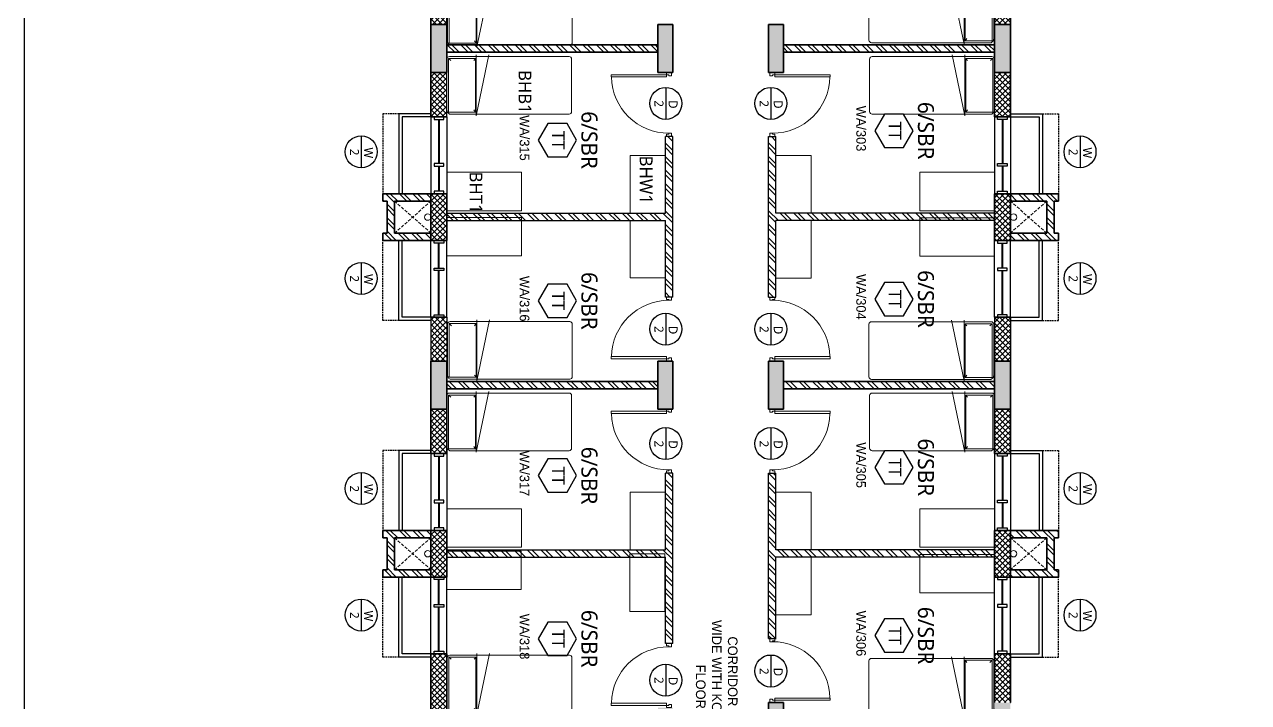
# Model space of a CAD drawing. Header units: millimetres. Extents: x -1127141 to 1597693, y -1835560 to -399335.
# Drawn here: x 1196540 to 1215679, y -513819 to -503224 of the extents above; entities that cross this region are included whole.
import ezdxf
from ezdxf.enums import TextEntityAlignment as Align

# ---------------------------------------------------------------- set-up
doc = ezdxf.new("R2010")
doc.units = ezdxf.units.MM
doc.header["$MEASUREMENT"] = 0
doc.linetypes.add('HIDDEN', pattern=[0.375, 0.25, -0.125])
doc.linetypes.add('HIDDEN2', pattern=[4.7625, 3.175, -1.5875])
for name, color, linetype in [('A-Anno Tags', 6, 'Continuous'), ('A-Wall Patt', 8, 'Continuous'), ('A-Window', 4, 'Continuous'), ('Anno_Frames', 7, 'Continuous'), ('COLUMN', 5, 'Continuous'), ('S-Conc Patt', 9, 'Continuous')]:
    doc.layers.add(name, color=color, linetype=linetype)
for name, color, linetype, lineweight in [('A-Door', 4, 'Continuous', 9), ('A-Wall Sec', 1, 'Continuous', 30), ('Ann_TitleBlock 2', 5, 'Continuous', 25), ('Anno_Tittleblock', 5, 'Continuous', 13), ('column hatch', 12, 'Continuous', 5), ('E-CABLE TRAY', 32, 'Continuous', 18), ('frntr', 32, 'Continuous', 9), ('rwp', 231, 'Continuous', 5), ('S-Concrete', 40, 'Continuous', 30), ('shaft', 252, 'HIDDEN2', 5)]:
    doc.layers.add(name, color=color, linetype=linetype, lineweight=lineweight)
doc.layers.add('BOQ TEXT', color=7, linetype='Continuous', true_color=0x4a4a4a)
doc.styles.add('IIITD @ 100', font='trebuc.ttf', dxfattribs={"height": 210})
doc.styles.get("Standard").update_dxf_attribs({"font": 'trebuc.ttf'})
doc.styles.add('TITLE', font='swissel.ttf', dxfattribs={"height": 4.3})
pattern_1 = [(315, (1374204.21, -290140.47), (106.06602, 106.06602), []), (315, (1374204.21, -290211.18), (106.06602, 106.06602), [])]
pattern_2 = [(315, (1376062.75, 119140.81), (106.066017, 106.066017), []), (315, (1376062.75, 119070.1), (106.066017, 106.066017), [])]
pattern_3 = [(315, (1445308.53, 119140.81), (44.194174, 44.194174), []), (45, (1445308.53, 119140.81), (-44.194174, 44.194174), [])]

# ---------------------------------------------------------------- blocks, each defined once
blk = doc.blocks.new('ABL_Door_S - 1000 x 2100-11-3 Second Floor Lvl')
at = {"layer": 'A-Door', "color": 5}
for p, q in [((-500, 38), (-450, 38)), ((-500, -38), (-500, 38)), ((-450, 38), (-450, -3)), ((450, 38), (450, -3)), ((500, 38), (450, 38)), ((500, -38), (500, 38)), ((-500, -38), (-465, -38)), ((-465, -3), (-450, -3)), ((-465, -38), (-465, -3)), ((-430, -38), (-465, -38)), ((465, -3), (450, -3)), ((465, -38), (465, -3)), ((500, -38), (465, -38))]:
    blk.add_line(p, q, dxfattribs=at)
at = {"layer": 'A-Door', "color": 5, "lineweight": 18}
for p, q in [((-465, -38), (-465, -903)), ((-430, -38), (-430, -903)), ((-430, -903), (-465, -903))]:
    blk.add_line(p, q, dxfattribs=at)
at = {"layer": 'A-Door'}
blk.add_arc((-450, -2), 900, 271.2981, 359.9894, dxfattribs=at)
blk = doc.blocks.new('*U29')
at = {"layer": 'A-Anno Tags'}
blk.add_lwpolyline([(-250, 0), (250, 0)], dxfattribs=at)
blk.add_circle((0, 0), 250, dxfattribs=at)
at = {"layer": 'Anno_Frames', "color": 7}
for tag, rotation, p in [('ENTITY', 359.7608, (15, 185)), ('ENTITYNO', 0.1757, (4, -36))]:
    blk.add_attdef(tag, text='', height=140, rotation=rotation, dxfattribs=at).set_placement(p, align=Align.TOP_CENTER)
blk = doc.blocks.new('Room Tag with Finish')
blk.add_lwpolyline([(0, 0), (-2.6, -1.5), (-2.6, -4.5), (0, -6), (2.6, -4.5), (2.6, -1.5)], close=True)
at = {"layer": 'Anno_Frames'}
blk.add_attdef('ROOM_NAME', text='', height=2.5, dxfattribs=at).set_placement((0, 0), align=Align.BOTTOM_CENTER)
blk.add_attdef('FF', text='', height=2, dxfattribs=at).set_placement((0, -1.85), align=Align.TOP_CENTER)
blk = doc.blocks.new('W 1200')
at = {"layer": 'A-Window', "linetype": 'HIDDEN', "ltscale": 100}
for p, q in [((552588, 7900), (552588, 9150)), ((552838, 7900), (552588, 7900))]:
    blk.add_line(p, q, dxfattribs=at)
at = {"layer": 'A-Window', "color": 2, "lineweight": 40}
for p, q in [((553463, 8720), (553463, 9110)), ((553463, 7990), (553463, 8680))]:
    blk.add_line(p, q, dxfattribs=at)
at = {"layer": 'A-Window', "color": 5}
for points in [[(553338, 7900), (552838, 7900), (552838, 9150)], [(553338, 7950), (552888, 7950), (552888, 9150)]]:
    blk.add_lwpolyline(points, dxfattribs=at)
at = {"layer": 'A-Window'}
for points in [[(553338, 7950), (553338, 9150)], [(553588, 7950), (553588, 9150)], [(553388, 8680), (553388, 8720), (553538, 8720), (553538, 8680), (553388, 8680)]]:
    blk.add_lwpolyline(points, dxfattribs=at)
for points in [[(553388, 9150), (553538, 9150), (553538, 9110), (553388, 9110)], [(553388, 7990), (553538, 7990), (553538, 7950), (553388, 7950)]]:
    blk.add_lwpolyline(points, close=True, dxfattribs=at)
blk = doc.blocks.new('column 2.04')
at = {"layer": 'S-Conc Patt'}
h = blk.add_hatch(color=256, dxfattribs=at)
h.paths.add_polyline_path([(552592, -205173), (553328, -205030), (553376, -205276), (552640, -205419)])
h.paths.add_polyline_path([(536924, -208475), (536877, -208230), (537898, -208032), (537945, -208277)])
h.paths.add_polyline_path([(549587, -206014), (549540, -205769), (550561, -205570), (550608, -205816)])
h.paths.add_polyline_path([(546422, -206629), (546374, -206384), (547395, -206185), (547443, -206431)])
h.paths.add_polyline_path([(543256, -207245), (543208, -206999), (544229, -206801), (544277, -207046)])
h.paths.add_polyline_path([(540090, -207860), (540042, -207615), (541063, -207416), (541111, -207662)])
h.paths.add_polyline_path([(548002, -197857), (547954, -197611), (548975, -197413), (549023, -197658)])
h.paths.add_polyline_path([(544836, -198472), (544788, -198227), (545809, -198028), (545857, -198274)])
h.paths.add_polyline_path([(541670, -199086), (541622, -198840), (542643, -198642), (542691, -198887)])
h.paths.add_polyline_path([(532173, -200932), (532125, -200686), (533146, -200488), (533194, -200733)])
h.paths.add_polyline_path([(535338, -200316), (535291, -200071), (536312, -199872), (536359, -200118)])
h.paths.add_polyline_path([(538504, -199701), (538456, -199455), (539477, -199257), (539525, -199502)])
h.paths.add_polyline_path([(546627, -202993), (546670, -203219), (545934, -203362), (545890, -203136)])
h.paths.add_polyline_path([(546297, -201295), (546340, -201521), (545604, -201664), (545560, -201438)])
h.paths.add_polyline_path([(540295, -204224), (540339, -204449), (539603, -204592), (539559, -204367)])
h.paths.add_polyline_path([(539965, -202526), (540009, -202752), (539273, -202895), (539229, -202669)])
h.paths.add_polyline_path([(533943, -205458), (533986, -205684), (533250, -205827), (533206, -205601)])
h.paths.add_polyline_path([(533613, -203761), (533656, -203987), (532920, -204130), (532876, -203904)])
h.paths.add_polyline_path([(556903, -202717), (556760, -201981), (557005, -201933), (557148, -202669)])
h.paths.add_polyline_path([(529985, -212195), (529236, -212195), (529236, -211945), (529985, -211945)])
h.paths.add_polyline_path([(526890, -212195), (526140, -212195), (526140, -211945), (526890, -211945)])
h.paths.add_polyline_path([(523855, -212195), (523105, -212195), (523105, -211945), (523855, -211945)])
h.paths.add_polyline_path([(552816, -201790), (552227, -201905), (552271, -202131), (552860, -202016)])
h.paths.add_polyline_path([(556308, -199659), (556165, -198923), (556411, -198875), (556554, -199611)])
h.paths.add_polyline_path([(555569, -195856), (555426, -195120), (555671, -195072), (555815, -195808)])
h.paths.add_polyline_path([(551215, -195938), (551657, -195853), (551700, -196078), (551259, -196164)])
h.paths.add_polyline_path([(551805, -198400), (551719, -197959), (551945, -197915), (552031, -198356)])
h.paths.add_polyline_path([(553549, -195943), (553463, -195501), (553689, -195458), (553774, -195899)])
h.paths.add_polyline_path([(554331, -199967), (554245, -199525), (554471, -199482), (554557, -199923)])
h.paths.add_polyline_path([(554150, -197832), (553709, -197918), (553665, -197692), (554106, -197607)])
h.paths.add_polyline_path([(552331, -199901), (552417, -200343), (552191, -200387), (552106, -199945)])
h.paths.add_polyline_path([(527835, -199036), (527099, -199179), (527051, -198934), (527787, -198791)])
h.paths.add_polyline_path([(530005, -204696), (529890, -204107), (530116, -204064), (530230, -204653)])
h.paths.add_polyline_path([(529304, -206595), (528568, -206738), (528524, -206512), (529260, -206369)])
h.paths.add_polyline_path([(529884, -200146), (529148, -200289), (529100, -200043), (529837, -199900)])
h.paths.add_polyline_path([(528920, -212495), (528320, -212495), (528320, -212245), (528920, -212245)])
h.paths.add_polyline_path([(523855, -212495), (523105, -212495), (523105, -212245), (523855, -212245)])
h.paths.add_polyline_path([(531575, -212245), (532175, -212245), (532175, -212495), (531575, -212495)])
h.paths.add_polyline_path([(526890, -212495), (526140, -212495), (526140, -212245), (526890, -212245)])
h.paths.add_polyline_path([(528974, -204897), (528238, -205040), (528190, -204794), (528926, -204651)])
h.paths.add_polyline_path([(529982, -210085), (529246, -210228), (529198, -209982), (529935, -209839)])
h.paths.add_polyline_path([(529602, -198693), (528865, -198836), (528818, -198590), (529554, -198447)])
h.paths.add_polyline_path([(524292, -199725), (523556, -199868), (523509, -199622), (524245, -199479)])
h.paths.add_polyline_path([(525435, -205585), (524699, -205728), (524651, -205482), (525387, -205339)])
h.paths.add_polyline_path([(534665, -209174), (533855, -209332), (533807, -209086), (534617, -208929)])
h.paths.add_polyline_path([(523355, -205734), (523355, -206382), (523105, -206382), (523105, -205782)])
h.paths.add_polyline_path([(545171, -239386), (544421, -239386), (544421, -239136), (545171, -239136)])
h.paths.add_polyline_path([(545171, -234106), (544421, -234106), (544421, -233876), (545171, -233876)])
h.paths.add_polyline_path([(545171, -230576), (544421, -230576), (544421, -230326), (545171, -230326)])
h.paths.add_polyline_path([(545171, -235836), (544421, -235836), (544421, -235606), (545171, -235606)])
h.paths.add_polyline_path([(539911, -239386), (539161, -239386), (539161, -239136), (539911, -239136)])
h.paths.add_polyline_path([(539911, -234106), (539161, -234106), (539161, -233876), (539911, -233876)])
h.paths.add_polyline_path([(539911, -230576), (539161, -230576), (539161, -230326), (539911, -230326)])
h.paths.add_polyline_path([(539911, -235836), (539161, -235836), (539161, -235606), (539911, -235606)])
h.paths.add_polyline_path([(534651, -234106), (533901, -234106), (533901, -233876), (534651, -233876)])
h.paths.add_polyline_path([(529806, -228306), (529056, -228306), (529056, -228556), (529806, -228556)])
h.paths.add_polyline_path([(526140, -228306), (526890, -228306), (526890, -228556), (526140, -228556)])
h.paths.add_polyline_path([(523105, -228306), (523855, -228306), (523855, -228556), (523105, -228556)])
h.paths.add_polyline_path([(554556, -230576), (553956, -230576), (553956, -230326), (554556, -230326)])
h.paths.add_polyline_path([(529881, -230326), (529131, -230326), (529131, -230576), (529881, -230576)])
h.paths.add_polyline_path([(534651, -230576), (533901, -230576), (533901, -230326), (534651, -230326)])
h.paths.add_polyline_path([(550356, -230576), (549756, -230576), (549756, -230326), (550356, -230326)])
h.paths.add_polyline_path([(553956, -233876), (554556, -233876), (554556, -234106), (553956, -234106)])
h.paths.add_polyline_path([(550356, -234106), (549756, -234106), (549756, -233876), (550356, -233876)])
h.paths.add_polyline_path([(531681, -240346), (530931, -240346), (530931, -240096), (531681, -240096)])
h.paths.add_polyline_path([(523355, -235856), (523355, -235106), (523105, -235106), (523105, -235856)])
h.paths.add_polyline_path([(526276, -235856), (525526, -235856), (525526, -235606), (526276, -235606)])
h.paths.add_polyline_path([(531681, -241826), (530931, -241826), (530931, -241576), (531681, -241576)])
h.paths.add_polyline_path([(529881, -241826), (529131, -241826), (529131, -241576), (529881, -241576)])
h.paths.add_polyline_path([(529881, -235856), (529131, -235856), (529131, -235606), (529881, -235606)])
h.paths.add_polyline_path([(529881, -234106), (529131, -234106), (529131, -233876), (529881, -233876)])
h.paths.add_polyline_path([(530931, -236206), (530931, -235606), (531161, -235606), (531161, -236206)])
h.paths.add_polyline_path([(552121, -236056), (552121, -235606), (552351, -235606), (552351, -236056)])
h.paths.add_polyline_path([(549836, -235606), (550286, -235606), (550286, -235836), (549836, -235836)])
h.paths.add_polyline_path([(552121, -240096), (552121, -239646), (552351, -239646), (552351, -240096)])
h.paths.add_polyline_path([(549941, -240096), (549941, -239646), (550171, -239646), (550171, -240096)])
h.paths.add_polyline_path([(552351, -237966), (551901, -237966), (551901, -237736), (552351, -237736)])
h.paths.add_polyline_path([(549941, -238076), (549941, -237626), (550171, -237626), (550171, -238076)])
h.paths.add_polyline_path([(554141, -236206), (554141, -235606), (554371, -235606), (554371, -236206)])
h.paths.add_polyline_path([(534391, -240346), (534391, -239596), (534141, -239596), (534141, -240346)])
h.paths.add_polyline_path([(554121, -240095), (554121, -239495), (554371, -239495), (554371, -240095)])
h.paths.add_polyline_path([(523105, -228006), (523855, -228006), (523855, -228256), (523105, -228256)])
h.paths.add_polyline_path([(532175, -228256), (531575, -228256), (531575, -228006), (532175, -228006)])
h.paths.add_polyline_path([(528320, -217506), (528920, -217506), (528920, -217736), (528320, -217736)])
h.paths.add_polyline_path([(528920, -228256), (528320, -228256), (528320, -228006), (528920, -228006)])
h.paths.add_polyline_path([(528320, -222766), (528920, -222766), (528920, -222996), (528320, -222996)])
h.paths.add_polyline_path([(526890, -217736), (526290, -217736), (526290, -217506), (526890, -217506)])
h.paths.add_polyline_path([(526890, -222996), (526290, -222996), (526290, -222766), (526890, -222766)])
h.paths.add_polyline_path([(526140, -228006), (526890, -228006), (526890, -228256), (526140, -228256)])
h.paths.add_polyline_path([(526276, -241826), (525526, -241826), (525526, -241576), (526276, -241576)])
h.paths.add_polyline_path([(523355, -217321), (523355, -217921), (523105, -217921), (523105, -217321)])
h.paths.add_polyline_path([(523355, -222581), (523355, -223181), (523105, -223181), (523105, -222581)])
h.paths.add_polyline_path([(532175, -217320), (532175, -217920), (531925, -217920), (531925, -217320)])
h.paths.add_polyline_path([(532175, -222581), (532175, -223181), (531925, -223181), (531925, -222581)])
h.paths.add_polyline_path([(534371, -235606), (534371, -236356), (534141, -236356), (534141, -235606)])
edge = h.paths.add_edge_path()
edge.add_line((559891, -239386), (559141, -239386))
edge.add_line((559141, -239136), (559891, -239136))
edge.add_line((559141, -239386), (559141, -239136))
edge.add_line((559891, -234106), (559141, -234106))
edge.add_line((559141, -233876), (559891, -233876))
edge.add_line((559141, -234106), (559141, -233876))
edge.add_line((559891, -230576), (559141, -230576))
edge.add_line((559141, -230326), (559891, -230326))
edge.add_line((559141, -230576), (559141, -230326))
edge.add_line((559891, -235836), (559141, -235836))
edge.add_line((559141, -235606), (559891, -235606))
edge.add_line((559141, -235836), (559141, -235606))
h.paths.add_polyline_path([(570411, -234106), (569661, -234106), (569661, -233876), (570411, -233876)])
h.paths.add_polyline_path([(570411, -230576), (569661, -230576), (569661, -230326), (570411, -230326)])
h.paths.add_polyline_path([(570171, -235606), (570171, -236356), (569941, -236356), (569941, -235606)])
h.paths.add_polyline_path([(565151, -239386), (564401, -239386), (564401, -239136), (565151, -239136)])
h.paths.add_polyline_path([(565151, -234106), (564401, -234106), (564401, -233876), (565151, -233876)])
h.paths.add_polyline_path([(565151, -230576), (564401, -230576), (564401, -230326), (565151, -230326)])
h.paths.add_polyline_path([(565151, -235836), (564401, -235836), (564401, -235606), (565151, -235606)])
h.paths.add_polyline_path([(559891, -239386), (559141, -239386), (559141, -239136), (559891, -239136)], flags=17)
h.paths.add_polyline_path([(559891, -234106), (559141, -234106), (559141, -233876), (559891, -233876)], flags=17)
h.paths.add_polyline_path([(559891, -230576), (559141, -230576), (559141, -230326), (559891, -230326)], flags=17)
h.paths.add_polyline_path([(559891, -235836), (559141, -235836), (559141, -235606), (559891, -235606)], flags=17)
h.paths.add_polyline_path([(577576, -241181), (577576, -240581), (577326, -240581), (577326, -241181)])
h.paths.add_polyline_path([(577576, -230576), (576976, -230576), (576976, -230326), (577576, -230326)])
h.paths.add_polyline_path([(573376, -230576), (572776, -230576), (572776, -230326), (573376, -230326)])
h.paths.add_polyline_path([(577576, -234106), (576976, -234106), (576976, -233876), (577576, -233876)])
h.paths.add_polyline_path([(573376, -234106), (572776, -234106), (572776, -233876), (573376, -233876)])
h.paths.add_polyline_path([(577576, -236356), (577576, -235606), (577326, -235606), (577326, -236356)])
h.paths.add_polyline_path([(572626, -241181), (573376, -241181), (573376, -240931), (572626, -240931)])
h.paths.add_polyline_path([(573376, -236356), (573376, -235606), (573146, -235606), (573146, -236356)])
h.paths.add_polyline_path([(569921, -241181), (569921, -240431), (570171, -240431), (570171, -241181)])
at = {"layer": 'S-Concrete', "lineweight": 35}
for p, q in [((539161, -230576), (539161, -230326)), ((539161, -230326), (539911, -230326)), ((539911, -230326), (539911, -230576)), ((544421, -230576), (544421, -230326)), ((544421, -230326), (545171, -230326)), ((545171, -230326), (545171, -230576)), ((539911, -230576), (539161, -230576)), ((545171, -230576), (544421, -230576)), ((539161, -234106), (539161, -233876)), ((539161, -233876), (539911, -233876)), ((539911, -233876), (539911, -234106)), ((544421, -234106), (544421, -233876)), ((544421, -233876), (545171, -233876)), ((545171, -233876), (545171, -234106)), ((549756, -234106), (549756, -233876)), ((549756, -233876), (550356, -233876)), ((539911, -234106), (539161, -234106)), ((545171, -234106), (544421, -234106)), ((550356, -234106), (549756, -234106)), ((539161, -235836), (539161, -235606)), ((539161, -235606), (539911, -235606)), ((539911, -235606), (539911, -235836)), ((544421, -235836), (544421, -235606)), ((544421, -235606), (545171, -235606)), ((545171, -235606), (545171, -235836)), ((539911, -235836), (539161, -235836)), ((545171, -235836), (544421, -235836)), ((539161, -239386), (539161, -239136)), ((539161, -239136), (539911, -239136)), ((539911, -239136), (539911, -239386)), ((544421, -239386), (544421, -239136)), ((544421, -239136), (545171, -239136)), ((545171, -239136), (545171, -239386)), ((539911, -239386), (539161, -239386)), ((545171, -239386), (544421, -239386))]:
    blk.add_line(p, q, dxfattribs=at)
blk = doc.blocks.new('bed')
at = {"layer": 'frntr'}
for p, q in [((268673, -306927), (268673, -308179)), ((269533, -306887), (268713, -306887)), ((269573, -308377), (269573, -306927)), ((269598, -308377), (268648, -308179)), ((268673, -308179), (268673, -308377)), ((268648, -308377), (269448, -308377)), ((268673, -308377), (268673, -308797)), ((269543, -308391), (268703, -308391)), ((268703, -308391), (268703, -308811)), ((268703, -308391), (268738, -308417)), ((269598, -308377), (269448, -308377)), ((269543, -308391), (269508, -308417)), ((269543, -308811), (269543, -308391)), ((269573, -308797), (269573, -308377)), ((268703, -308811), (268738, -308777)), ((268703, -308811), (269543, -308811)), ((268713, -308837), (269510, -308837))]:
    blk.add_line(p, q, dxfattribs=at)
for centre, radius, start, end in [((268713, -306927), 40, 90, 180), ((269533, -306927), 40, 0, 90), ((268713, -308797), 40, 180, 270), ((269506, -308762), 75.2, 267.3338, 332.1559)]:
    blk.add_arc(centre, radius, start, end, dxfattribs=at)
blk = doc.blocks.new('wardrobe')
at = {"layer": 'frntr'}
for p, q in [((266249, -309334), (266799, -309334)), ((266249, -310234), (266249, -309334)), ((266799, -310234), (266799, -309334)), ((266799, -309334), (266799, -310234)), ((266799, -310234), (266249, -310234))]:
    blk.add_line(p, q, dxfattribs=at)
blk = doc.blocks.new('table')
at = {"layer": 'frntr'}
for p, q in [((268968, -309087), (269568, -309087)), ((268968, -309087), (268968, -310253)), ((269568, -310255), (269568, -309087)), ((268968, -310253), (269568, -310253))]:
    blk.add_line(p, q, dxfattribs=at)
blk = doc.blocks.new('aaa')
at = {"layer": 'frntr', "rotation": 90}
blk.add_blockref('wardrobe', (-40627, -573636), dxfattribs=at)
at = {"layer": 'frntr'}
for name, p in [('bed', (-1515, -1414)), ('table', (0, 0))]:
    blk.add_blockref(name, p, dxfattribs=at)
blk = doc.blocks.new('bbbb')
at = {"layer": 'frntr', "rotation": 90}
blk.add_blockref('wardrobe', (-39613, -573636), dxfattribs=at)
at = {"layer": 'frntr'}
for name, p in [('bed', (2630, -1404)), ('table', (710, 0))]:
    blk.add_blockref(name, p, dxfattribs=at)
blk = doc.blocks.new('IIITD WD A1- L Format Library')
at = {"layer": 'Anno_Tittleblock', "color": 5}
blk.add_lwpolyline([(0, -7.57), (775, -7.57), (775, 573.91), (0, 573.91)], close=True, dxfattribs=at)
at = {"style": 'TITLE'}
for tag, p, height in [('PROJECT NAME 1', (779.17, 137.4), 2.98), ('PROJECT NAME 2', (779.17, 132.23), 2.98), ('PROJECT_NAME_3', (779.17, 127.37), 2.98), ('1:100@A1', (818.06, 91.92), 2.25), ('A-2.03', (844.81, 84.28), 4), ('03.04.11', (821.96, 84.64), 2.25), ('AC', (827.5, 76.14), 2.25), ('A', (858.85, 75.94), 3.66)]:
    blk.add_attdef(tag, p, '', height=height, dxfattribs=at)
for p in [(780.3, 113.01), (780.3, 106.37)]:
    blk.add_attdef('FIRST FLOOR PLAN', text='', height=3.39, dxfattribs=at).set_placement(p, align=Align.TOP_LEFT)

msp = doc.modelspace()

# ---------------------------------------------------------------- hatches: boundary and pattern name
at = {"layer": 'A-Wall Patt'}
h = msp.add_hatch(dxfattribs=at)
h.set_pattern_fill('ANSI37', color=256, scale=500, style=0)
h.set_pattern_definition([(315, (1202066.14, -496915.72), (44.19417, 44.19417), []), (45, (1202066.14, -496915.72), (-44.19417, 44.19417), [])])
h.paths.add_polyline_path([(1202185.9, -498203.8), (1202185.9, -496743.8), (1201935.9, -496743.8), (1201935.9, -498203.8)])
h.paths.add_polyline_path([(1203145.2, -514233.8), (1203145.2, -513058.8), (1202895.2, -513058.8), (1202895.2, -514003.8), (1202635.2, -514003.8), (1202635.2, -514233.8)])
h.paths.add_polyline_path([(1203145.2, -511858.8), (1203145.3, -511128.8), (1202895.3, -511128.8), (1202895.3, -511243.8), (1202895.3, -511243.8), (1202895.3, -511243.8), (1202895.2, -511491.4, -0.0243669), (1202895.2, -511496.3), (1202895.2, -511743.7), (1202895.3, -511743.8), (1202895.2, -511743.8), (1202895.2, -511858.8)])
h.paths.add_polyline_path([(1203145.2, -509928.8), (1203145.2, -509233.8), (1202895.2, -509233.8), (1202895.2, -509928.8)])
h.paths.add_polyline_path([(1203145.2, -508483.8), (1203145.2, -507798.8), (1202894.5, -507798.8), (1202894.5, -508483.8)])
h.paths.add_polyline_path([(1203145.2, -506598.8), (1203145.2, -505868.8), (1202895.2, -505868.8), (1202895.2, -506598.8)])
h.paths.add_polyline_path([(1203145.2, -504668.8), (1203145.2, -503973.8), (1202895.2, -503973.8), (1202895.2, -504668.8)])
h.paths.add_polyline_path([(1203145.2, -503223.8), (1203145.2, -502538.8), (1203095.2, -502538.8), (1203095.2, -502538.8), (1202945.2, -502538.8), (1202945.2, -502538.8), (1202895.2, -502538.8), (1202895.2, -502538.8), (1202895.2, -503223.8)])
h.paths.add_polyline_path([(1203145.2, -501338.8), (1203145.2, -500608.8), (1202895.2, -500608.8), (1202895.2, -501338.8)])
h.paths.add_polyline_path([(1203145.2, -499408.8), (1203145.2, -498203.8), (1202685.2, -498203.8), (1202685.2, -498453.8), (1202895.2, -498453.8), (1202895.2, -499408.8)])
h = msp.add_hatch(dxfattribs=at)
h.set_pattern_fill('ANSI32', color=256, scale=400, style=0)
h.set_pattern_definition([(315, (1205011.71, -498342.35), (106.066, 106.066), []), (315, (1205011.71, -498413.06), (106.066, 106.066), [])])
h.paths.add_polyline_path([(1205925.2, -498433.8), (1205925.2, -498203.8), (1203145.2, -498203.8), (1203145.2, -498433.8)])
h.paths.add_polyline_path([(1203145.2, -498568.8), (1203145.2, -498453.8), (1203145.3, -498453.8), (1203145.3, -498568.8)])
h.paths.add_polyline_path([(1203145.3, -503368.8), (1203145.3, -503541.3), (1203145.2, -503541.3), (1203145.2, -503368.8)])
h.paths.add_polyline_path([(1202325.3, -500723.8), (1202325.3, -501223.8), (1202895.3, -501223.8), (1202895.3, -500723.8)])
h.paths.add_polyline_path([(1206675.2, -499583.8), (1206560.2, -499583.8), (1206560.2, -502223.8), (1206675.2, -502223.8)])
h.paths.add_polyline_path([(1202895.2, -501338.8), (1202895.2, -500608.8), (1202145.3, -500608.8), (1202145.3, -500723.8), (1202210.3, -500723.8), (1202210.3, -501223.8), (1202145.3, -501223.8), (1202145.3, -501338.8)])
h.paths.add_polyline_path([(1202895.3, -500608.8), (1202945.3, -500608.8), (1202945.3, -500608.8)])
h.paths.add_polyline_path([(1203145.2, -500608.8), (1203145.2, -501338.8), (1203145.3, -501338.8), (1203145.3, -501026.3), (1206560.2, -501026.3), (1206560.2, -500911.3), (1203145.3, -500911.3), (1203145.3, -500608.8)])
h = msp.add_hatch(dxfattribs=at)
h.set_pattern_fill('ANSI32', color=256, scale=400, style=0)
h.set_pattern_definition(pattern_2)
h.paths.add_polyline_path([(1211705.1, -498453.8), (1211705.1, -498568.8), (1211705.2, -498568.8), (1211705.2, -498453.8)])
h.paths.add_polyline_path([(1211705.1, -503368.8), (1211705.1, -503541.3), (1211705.2, -503541.3), (1211705.2, -503368.8)])
h.paths.add_polyline_path([(1212525.1, -500723.8), (1212525.1, -501223.8), (1211955.1, -501223.8), (1211955.1, -500723.8)], flags=16)
h.paths.add_polyline_path([(1208175.2, -502223.8), (1208290.2, -502223.8), (1208290.2, -499713.8), (1208175.2, -499713.8)])
h.paths.add_polyline_path([(1211705.2, -500608.8), (1211755.1, -500608.8), (1211755.1, -500608.8)])
h.paths.add_polyline_path([(1211705.2, -501338.8), (1211705.2, -500608.8), (1211705.1, -500608.8), (1211705.1, -500911.3), (1208290.2, -500911.3), (1208290.2, -501026.3), (1211705.1, -501026.3), (1211705.1, -501338.8)])
h.paths.add_polyline_path([(1211955.2, -500608.8), (1211955.2, -501338.8), (1212705.1, -501338.8), (1212705.1, -501223.8), (1212640.1, -501223.8), (1212640.1, -500723.8), (1212705.1, -500723.8), (1212705.1, -500608.8)])
h.paths.add_polyline_path([(1211905.1, -500608.8), (1211955.1, -500608.8), (1211955.1, -500608.8)])
h = msp.add_hatch(dxfattribs=at)
h.set_pattern_fill('ANSI37', color=256, scale=500, style=0)
h.set_pattern_definition(pattern_3)
h.paths.add_polyline_path([(1211955.2, -499408.8), (1211955.2, -498713.8), (1211705.2, -498713.8), (1211705.2, -499408.8)])
h.paths.add_polyline_path([(1211955.2, -501338.8), (1211955.2, -500608.8), (1211705.2, -500608.8), (1211705.2, -501338.8)])
h.paths.add_polyline_path([(1211955.2, -503223.8), (1211955.2, -502538.8), (1211705.2, -502538.8), (1211705.2, -503223.8)])
h.paths.add_polyline_path([(1211955.2, -504668.8), (1211955.2, -503973.8), (1211705.2, -503973.8), (1211705.2, -504668.8)])
h = msp.add_hatch(dxfattribs=at)
h.set_pattern_fill('ANSI32', color=256, scale=400, style=0)
h.set_pattern_definition(pattern_1)
h.paths.add_polyline_path([(1203145.2, -503541.3), (1203145.2, -503656.3), (1206445.2, -503656.3), (1206445.2, -503541.3)])
h = msp.add_hatch(dxfattribs=at)
h.set_pattern_fill('ANSI32', color=256, scale=400, style=0)
h.set_pattern_definition([(315, (1445308.53, 119140.81), (106.066017, 106.066017), []), (315, (1445308.53, 119070.1), (106.066017, 106.066017), [])])
h.paths.add_polyline_path([(1208405.2, -503656.3), (1208405.2, -503541.3), (1211709.5, -503541.3), (1211709.5, -503656.3)])
h = msp.add_hatch(dxfattribs=at)
h.set_pattern_fill('ANSI32', color=256, scale=400, style=0)
h.set_pattern_definition([(315, (1306002.5, -290140.47), (106.06602, 106.06602), []), (315, (1306002.5, -290211.18), (106.06602, 106.06602), [])])
h.paths.add_polyline_path([(1203145.3, -503713.8), (1203145.3, -503828.8), (1203145.2, -503828.8), (1203145.2, -503713.8)])
h.paths.add_polyline_path([(1203145.3, -508628.8), (1203145.3, -508801.3), (1203145.2, -508801.3), (1203145.2, -508628.8)])
h.paths.add_polyline_path([(1202325.3, -505983.8), (1202325.3, -506483.8), (1202895.3, -506483.8), (1202895.3, -505983.8)], flags=16)
h.paths.add_polyline_path([(1206675.2, -504973.8), (1206560.2, -504973.8), (1206560.2, -507483.8), (1206675.2, -507483.8)])
h.paths.add_polyline_path([(1203145.2, -505868.8), (1203145.2, -506598.8), (1203145.3, -506598.8), (1203145.3, -506286.3), (1206560.2, -506286.3), (1206560.2, -506171.3), (1203145.3, -506171.3), (1203145.3, -505868.8)])
h.paths.add_polyline_path([(1202895.2, -506598.8), (1202895.2, -505868.8), (1202145.3, -505868.8), (1202145.3, -505983.8), (1202210.3, -505983.8), (1202210.3, -506483.8), (1202145.3, -506483.8), (1202145.3, -506598.8)])
h.paths.add_polyline_path([(1202895.3, -505868.8), (1202945.3, -505868.8), (1202945.3, -505868.8)])
h = msp.add_hatch(dxfattribs=at)
h.set_pattern_fill('ANSI32', color=256, scale=400, style=0)
h.set_pattern_definition(pattern_2)
h.paths.add_polyline_path([(1211705.1, -503713.8), (1211705.1, -503828.8), (1211705.2, -503828.8), (1211705.2, -503713.8)])
h.paths.add_polyline_path([(1211705.1, -508628.8), (1211705.1, -508801.3), (1211705.2, -508801.3), (1211705.2, -508628.8)])
h.paths.add_polyline_path([(1212525.1, -505983.8), (1212525.1, -506483.8), (1211955.1, -506483.8), (1211955.1, -505983.8)], flags=17)
h.paths.add_polyline_path([(1208175.2, -507483.8), (1208290.2, -507483.8), (1208290.2, -504973.8), (1208175.2, -504973.8)])
h.paths.add_polyline_path([(1211705.2, -505868.8), (1211755.1, -505868.8), (1211755.1, -505868.8)])
h.paths.add_polyline_path([(1211705.2, -506598.8), (1211705.2, -505868.8), (1211705.1, -505868.8), (1211705.1, -506171.3), (1208290.2, -506171.3), (1208290.2, -506286.3), (1211705.1, -506286.3), (1211705.1, -506598.8)])
h.paths.add_polyline_path([(1211955.2, -505868.8), (1211955.2, -506598.8), (1212705.1, -506598.8), (1212705.1, -506483.8), (1212640.1, -506483.8), (1212640.1, -505983.8), (1212705.1, -505983.8), (1212705.1, -505868.8)])
h.paths.add_polyline_path([(1211905.1, -505868.8), (1211955.1, -505868.8), (1211955.1, -505868.8)])
h = msp.add_hatch(dxfattribs=at)
h.set_pattern_fill('ANSI37', color=256, scale=500, style=0)
h.set_pattern_definition(pattern_3)
h.paths.add_polyline_path([(1211955.2, -506598.8), (1211955.2, -505868.8), (1211705.2, -505868.8), (1211705.2, -506598.8)])
h.paths.add_polyline_path([(1211955.2, -508483.8), (1211955.2, -507798.8), (1211705.2, -507798.8), (1211705.2, -508483.8)])
h.paths.add_polyline_path([(1211955.2, -509928.8), (1211955.2, -509233.8), (1211705.2, -509233.8), (1211705.2, -509928.8)])
h.paths.add_polyline_path([(1211955.2, -511858.8), (1211955.2, -511128.8), (1211705.2, -511128.8), (1211705.2, -511858.8)])
h.paths.add_polyline_path([(1211955.2, -513818.8), (1211955.2, -513058.8), (1211705.2, -513058.8), (1211705.2, -513818.8)])
h = msp.add_hatch(dxfattribs=at)
h.set_pattern_fill('ANSI32', color=256, scale=400, style=0)
h.set_pattern_definition(pattern_1)
h.paths.add_polyline_path([(1206445.2, -508916.3), (1206445.2, -508801.3), (1203140.2, -508801.3), (1203140.2, -508916.3)])
h.paths.add_polyline_path([(1202895.2, -508558.8), (1202895.2, -507798.8), (1202894.5, -507798.8), (1202894.5, -508558.8)])
h = msp.add_hatch(dxfattribs=at)
h.set_pattern_fill('ANSI32', color=256, scale=400, style=0)
h.set_pattern_definition(pattern_2)
h.paths.add_polyline_path([(1208405.2, -508916.3), (1208405.2, -508801.3), (1211710.2, -508801.3), (1211710.2, -508916.3)])
h = msp.add_hatch(dxfattribs=at)
h.set_pattern_fill('ANSI32', color=256, scale=400, style=0)
h.set_pattern_definition([(315, (1306002.5, -295400.47), (106.06602, 106.06602), []), (315, (1306002.5, -295471.18), (106.06602, 106.06602), [])])
h.paths.add_polyline_path([(1203145.3, -508973.8), (1203145.3, -509088.8), (1203145.2, -509088.8), (1203145.2, -508973.8)])
h.paths.add_polyline_path([(1203145.3, -513888.8), (1203145.3, -514061.3), (1203145.2, -514061.3), (1203145.2, -513888.8)])
h.paths.add_polyline_path([(1202325.3, -511243.8), (1202325.3, -511743.8), (1202895.3, -511743.8), (1202895.3, -511243.8)], flags=16)
h.paths.add_polyline_path([(1206675.2, -510233.8), (1206560.2, -510233.8), (1206560.2, -512888.8), (1206675.2, -512888.8)])
h.paths.add_polyline_path([(1203145.2, -511128.8), (1203145.2, -511858.8), (1203145.3, -511858.8), (1203145.3, -511546.3), (1206560.2, -511546.3), (1206560.2, -511431.3), (1203145.3, -511431.3), (1203145.3, -511128.8)])
h.paths.add_polyline_path([(1202895.2, -511858.8), (1202895.2, -511128.8), (1202145.3, -511128.8), (1202145.3, -511243.8), (1202210.3, -511243.8), (1202210.3, -511743.8), (1202145.3, -511743.8), (1202145.3, -511858.8)])
h.paths.add_polyline_path([(1202895.3, -511128.8), (1202945.3, -511128.8), (1202945.3, -511128.8)])
h = msp.add_hatch(dxfattribs=at)
h.set_pattern_fill('ANSI32', color=256, scale=400, style=0)
h.set_pattern_definition(pattern_2)
h.paths.add_polyline_path([(1211705.1, -508973.8), (1211705.1, -509088.8), (1211705.2, -509088.8), (1211705.2, -508973.8)])
h.paths.add_polyline_path([(1211705.1, -513888.8), (1211705.1, -514061.3), (1211705.2, -514061.3), (1211705.2, -513888.8)])
h.paths.add_polyline_path([(1212525.1, -511243.8), (1212525.1, -511743.8), (1211955.1, -511743.8), (1211955.1, -511243.8)], flags=16)
h.paths.add_polyline_path([(1208290.2, -510233.8), (1208175.2, -510233.8), (1208175.2, -512818.8), (1208290.2, -512818.8)])
h.paths.add_polyline_path([(1211955.2, -511128.8), (1211955.2, -511858.8), (1212705.1, -511858.8), (1212705.1, -511743.8), (1212640.1, -511743.8), (1212640.1, -511243.8), (1212705.1, -511243.8), (1212705.1, -511128.8)])
h.paths.add_polyline_path([(1211905.1, -511128.8), (1211955.1, -511128.8), (1211955.1, -511128.8)])
h.paths.add_polyline_path([(1211705.2, -511128.8), (1211755.1, -511128.8), (1211755.1, -511128.8)])
h.paths.add_polyline_path([(1211705.2, -511858.8), (1211705.2, -511128.8), (1211705.1, -511128.8), (1211705.1, -511431.3), (1208290.2, -511431.3), (1208290.2, -511546.3), (1211705.1, -511546.3), (1211705.1, -511858.8)])

# ---------------------------------------------------------------- linework, layer by layer
msp.add_lwpolyline([(1252291.1, -478259.6), (1252291.1, -552566.2), (1196539.8, -552566.2), (1196539.8, -478259.6)], close=True, dxfattribs=at)
at = {"layer": 'A-Wall Sec', "lineweight": 35}
for p, q in [((1202895.2, -503298.8), (1202895.2, -502538.8)), ((1203145.2, -503298.8), (1203145.2, -502538.8)), ((1211705.2, -503298.8), (1211705.2, -502538.8)), ((1211955.2, -502538.8), (1211955.2, -503298.8)), ((1206445.2, -503541.3), (1203145.2, -503541.3)), ((1208405.2, -503541.3), (1211709.5, -503541.3)), ((1203145.2, -503656.3), (1206445.2, -503656.3)), ((1211709.5, -503656.3), (1208405.2, -503656.3)), ((1202895.2, -503898.8), (1202895.2, -504668.8)), ((1211955.2, -503973.8), (1211955.2, -504668.8)), ((1202895.2, -504668.8), (1203145.2, -504668.8)), ((1211955.2, -504668.8), (1211705.2, -504668.8)), ((1203145.2, -505868.8), (1202145.2, -505868.8)), ((1202145.2, -505868.8), (1202145.2, -505983.8)), ((1202145.2, -505983.8), (1202210.2, -505983.8)), ((1202210.2, -505983.8), (1202210.2, -506483.8)), ((1202325.2, -505983.8), (1202895.2, -505983.8)), ((1202325.2, -506483.8), (1202325.2, -505983.8)), ((1202895.2, -505868.8), (1202895.2, -506598.8)), ((1203145.2, -506598.8), (1203145.2, -505868.8)), ((1211705.2, -506598.8), (1211705.2, -505868.8)), ((1211705.2, -505868.8), (1212705.2, -505868.8)), ((1211955.2, -505868.8), (1211955.2, -506598.8)), ((1212525.2, -505983.8), (1211955.2, -505983.8)), ((1212525.2, -506483.8), (1212525.2, -505983.8)), ((1212705.2, -505983.8), (1212640.2, -505983.8)), ((1212640.2, -505983.8), (1212640.2, -506483.8)), ((1212705.2, -505868.8), (1212705.2, -505983.8)), ((1202210.2, -506483.8), (1202145.2, -506483.8)), ((1202145.2, -506483.8), (1202145.2, -506598.8)), ((1202145.2, -506598.8), (1203145.2, -506598.8)), ((1202895.2, -506483.8), (1202325.2, -506483.8)), ((1212705.2, -506598.8), (1211705.2, -506598.8)), ((1211955.2, -506483.8), (1212525.2, -506483.8)), ((1212640.2, -506483.8), (1212705.2, -506483.8)), ((1212705.2, -506483.8), (1212705.2, -506598.8)), ((1202895.2, -507798.8), (1203145.2, -507798.8)), ((1211955.2, -507798.8), (1211705.2, -507798.8)), ((1206444.5, -508801.3), (1203145.2, -508801.3)), ((1208405.9, -508801.3), (1211705.2, -508801.3)), ((1203145.2, -508916.3), (1206444.5, -508916.3)), ((1211705.2, -508916.3), (1208405.9, -508916.3)), ((1202895.2, -509158.8), (1202895.2, -509928.8)), ((1203145.2, -509158.8), (1203145.2, -509928.8)), ((1211705.2, -509158.8), (1211705.2, -509928.8)), ((1211955.2, -509158.8), (1211955.2, -509928.8)), ((1202895.2, -509928.8), (1203145.2, -509928.8)), ((1211955.1, -509928.8), (1211705.1, -509928.8)), ((1203145.3, -511128.8), (1202145.3, -511128.8)), ((1202145.3, -511128.8), (1202145.3, -511243.8)), ((1202895.3, -511128.8), (1202895.2, -511858.8)), ((1203145.2, -511858.8), (1203145.3, -511128.8)), ((1211705.2, -511858.8), (1211705.2, -511128.8)), ((1211705.2, -511128.8), (1212705.2, -511128.8)), ((1211955.2, -511128.8), (1211955.2, -511858.8)), ((1212705.2, -511128.8), (1212705.2, -511243.8)), ((1202145.3, -511243.8), (1202210.3, -511243.8)), ((1202210.3, -511243.8), (1202210.3, -511743.8)), ((1202325.3, -511243.8), (1202895.3, -511243.8)), ((1202325.3, -511743.8), (1202325.3, -511243.8)), ((1212525.2, -511243.8), (1211955.2, -511243.8)), ((1212525.2, -511743.8), (1212525.2, -511243.8)), ((1212705.2, -511243.8), (1212640.2, -511243.8)), ((1212640.2, -511243.8), (1212640.2, -511743.8)), ((1202210.3, -511743.8), (1202145.3, -511743.8)), ((1202145.3, -511743.8), (1202145.3, -511858.8)), ((1202895.3, -511743.8), (1202325.3, -511743.8)), ((1211955.2, -511743.8), (1212525.2, -511743.8)), ((1212640.2, -511743.8), (1212705.2, -511743.8)), ((1212705.2, -511743.8), (1212705.2, -511858.8)), ((1202145.3, -511858.8), (1203145.3, -511858.8)), ((1212705.2, -511858.8), (1211705.2, -511858.8)), ((1202895.2, -514005.7), (1202895.2, -513058.8)), ((1202895.2, -513058.8), (1203145.2, -513058.8)), ((1203145.2, -513058.8), (1203145.2, -514233.8)), ((1211955.2, -513058.8), (1211705.1, -513058.8)), ((1211705.2, -513058.8), (1211705.2, -513818.8)), ((1211955.2, -513818.8), (1211955.2, -513058.8))]:
    msp.add_line(p, q, dxfattribs=at)
at = {"layer": 'A-Wall Sec'}
for p, q in [((1203145.2, -504668.8), (1203145.2, -503898.8)), ((1211705.2, -504668.8), (1211705.2, -503973.8)), ((1206560.2, -506171.3), (1206560.2, -504973.8)), ((1206675.2, -504973.8), (1206560.2, -504973.8)), ((1206675.2, -507483.8), (1206675.2, -504973.8)), ((1208175.2, -507483.8), (1208175.2, -504973.8)), ((1208175.2, -504973.8), (1208290.2, -504973.8)), ((1208290.2, -506171.3), (1208290.2, -504973.8)), ((1203145.2, -506171.3), (1206560.2, -506171.3)), ((1211705.2, -506171.3), (1208290.2, -506171.3)), ((1203145.2, -506286.3), (1206560.2, -506286.3)), ((1206560.2, -507483.8), (1206560.2, -506286.3)), ((1211705.2, -506286.3), (1208290.2, -506286.3)), ((1208290.2, -507483.8), (1208290.2, -506286.3)), ((1206675.2, -507483.8), (1206560.2, -507483.8)), ((1208175.2, -507483.8), (1208290.2, -507483.8)), ((1202894.5, -507798.8), (1202894.5, -508628.8)), ((1203145.2, -507798.8), (1203145.2, -508628.8)), ((1211705.2, -507798.8), (1211705.2, -508558.8)), ((1211955.2, -507798.8), (1211955.2, -508558.8)), ((1206560.2, -511431.3), (1206560.2, -510233.8)), ((1206675.2, -510233.8), (1206560.2, -510233.8)), ((1206675.2, -512898.8), (1206675.2, -510233.8)), ((1208175.2, -512818.8), (1208175.2, -510233.8)), ((1208175.2, -510233.8), (1208290.2, -510233.8)), ((1208290.2, -511431.3), (1208290.2, -510233.8)), ((1203145.3, -511431.3), (1206560.2, -511431.3)), ((1203145.3, -511546.3), (1206560.2, -511546.3)), ((1206560.2, -512898.8), (1206560.2, -511546.3)), ((1211705.2, -511431.3), (1208290.2, -511431.3)), ((1211705.2, -511546.3), (1208290.2, -511546.3)), ((1208290.2, -512818.8), (1208290.2, -511546.3)), ((1206675.2, -512898.8), (1206560.2, -512898.8)), ((1208175.2, -512818.8), (1208290.6, -512818.8))]:
    msp.add_line(p, q, dxfattribs=at)
at = {"layer": 'rwp'}
for centre in [(1202845.2, -506233.8), (1212005.2, -506233.8), (1202845.3, -511493.8), (1212005.2, -511493.8)]:
    msp.add_circle(centre, 50, dxfattribs=at)
at = {"layer": 'shaft', "ltscale": 15}
for p, q in [((1202325.2, -505983.8), (1202895.2, -506483.8)), ((1202325.2, -506483.8), (1202895.2, -505983.8)), ((1212525.2, -505983.8), (1211955.2, -506483.8)), ((1212525.2, -506483.8), (1211955.2, -505983.8)), ((1202325.3, -511243.8), (1202895.3, -511743.8)), ((1202325.3, -511743.8), (1202895.3, -511243.8)), ((1212525.2, -511243.8), (1211955.2, -511743.8)), ((1212525.2, -511743.8), (1211955.2, -511243.8))]:
    msp.add_line(p, q, dxfattribs=at)

# ---------------------------------------------------------------- block references
at = {"layer": 'A-Anno Tags', "xscale": 100, "yscale": 100, "zscale": 100, "rotation": 270.0000000000001}
for p in [(1210435, -504883.9), (1205173.4, -505030.4), (1205173.4, -507542.6), (1210435, -507513.9), (1205173.4, -510273.2), (1210435, -510143.9), (1210435, -512773.9), (1205173.4, -512822.2)]:
    msp.add_blockref('Room Tag with Finish', p, dxfattribs=at).add_auto_attribs({'ROOM_NAME': '6/SBR', 'FF': 'TT'})
at = {"layer": 'A-Door'}
for p, rotation in [((1206617.7, -504473.8), 270.0000000000001), ((1208232.7, -507983.8), 90.00000000000001), ((1206617.7, -509733.8), 270.0000000000001), ((1208232.7, -513318.8), 90.00000000000001)]:
    msp.add_blockref('ABL_Door_S - 1000 x 2100-11-3 Second Floor Lvl', p, dxfattribs=dict(at, rotation=rotation))
at = {"layer": 'A-Door', "xscale": -1}
for p, rotation in [((1208232.7, -504473.8), 90), ((1206617.7, -507983.8), 270.0000000000001), ((1208232.7, -509733.8), 90), ((1206617.7, -513398.8), 270.0000000000001)]:
    msp.add_blockref('ABL_Door_S - 1000 x 2100-11-3 Second Floor Lvl', p, dxfattribs=dict(at, rotation=rotation))
at = {"layer": 'Ann_TitleBlock 2', "xscale": 95.87942333735619, "yscale": 95.87942333735619, "zscale": 95.87942333735619, "rotation": 269.9999999999998}
msp.add_blockref('IIITD WD A1- L Format Library', (1197265.2, -478259.6), dxfattribs=at)
at = {"layer": 'Anno_Frames', "rotation": 270.0000000000001}
for p, values in [((1206566.6, -504456.7), {'ENTITY': 'D', 'ENTITYNO': '2'}), ((1208210.5, -504456.7), {'ENTITY': 'D', 'ENTITYNO': '2'}), ((1201805.3, -505214.2), {'ENTITY': 'W', 'ENTITYNO': '2'}), ((1213043.8, -505214.2), {'ENTITY': 'W', 'ENTITYNO': '2'}), ((1201805.3, -507192), {'ENTITY': 'W', 'ENTITYNO': '2'}), ((1213043.8, -507192), {'ENTITY': 'W', 'ENTITYNO': '2'}), ((1206566.6, -507983.8), {'ENTITY': 'D', 'ENTITYNO': '2'}), ((1208210.5, -507983.8), {'ENTITY': 'D', 'ENTITYNO': '2'}), ((1206566.6, -509773.6), {'ENTITY': 'D', 'ENTITYNO': '2'}), ((1208210.5, -509773.6), {'ENTITY': 'D', 'ENTITYNO': '2'}), ((1201805.4, -510474.2), {'ENTITY': 'W', 'ENTITYNO': '2'}), ((1213043.8, -510474.2), {'ENTITY': 'W', 'ENTITYNO': '2'}), ((1201805.4, -512452), {'ENTITY': 'W', 'ENTITYNO': '2'}), ((1213043.8, -512452), {'ENTITY': 'W', 'ENTITYNO': '2'}), ((1208210.5, -513326.6), {'ENTITY': 'D', 'ENTITYNO': '2'}), ((1206566.6, -513469), {'ENTITY': 'D', 'ENTITYNO': '2'})]:
    msp.add_blockref('*U29', p, dxfattribs=at).add_auto_attribs(values)
at = {"layer": 'COLUMN', "rotation": 270.0000000000001}
msp.add_blockref('column 2.04', (1442281.2, 35937.1), dxfattribs=at)
at = {"layer": 'column hatch', "xscale": -1, "rotation": 180}
for p in [(649557.3, -496718.5), (649557.5, -501978.5)]:
    msp.add_blockref('W 1200', p, dxfattribs=at)
at = {"layer": 'column hatch', "rotation": 180}
for p in [(1765293, -496718.5), (1765293, -501978.5)]:
    msp.add_blockref('W 1200', p, dxfattribs=at)
at = {"layer": 'column hatch'}
for p in [(649557.3, -515749.1), (649557.3, -521009.1)]:
    msp.add_blockref('W 1200', p, dxfattribs=at)
at = {"layer": 'column hatch', "xscale": -1}
for p in [(1765293, -515749.1), (1765293, -521009.1)]:
    msp.add_blockref('W 1200', p, dxfattribs=at)
at = {"layer": 'E-CABLE TRAY', "rotation": 270.0000000000001}
for name, p in [('bbbb', (1513395.6, -231343.4)), ('aaa', (1513395.6, -236565.9)), ('bbbb', (1513395.6, -236563.4)), ('aaa', (1513395.6, -241825.9)), ('bbbb', (1513391.3, -241776))]:
    msp.add_blockref(name, p, dxfattribs=at)
at = {"layer": 'E-CABLE TRAY', "xscale": -1, "rotation": 90}
for name, p in [('bbbb', (901453.4, -231305.3)), ('aaa', (901453.3, -236565.9)), ('bbbb', (901453.3, -236565.9)), ('aaa', (901453.3, -241825.9)), ('bbbb', (901453.3, -241825.9))]:
    msp.add_blockref(name, p, dxfattribs=at)

# ---------------------------------------------------------------- texts
at = {"layer": 'A-Anno Tags', "char_height": 150, "attachment_point": 5, "rotation": 270, "style": 'IIITD @ 100'}
for s, insert, width in [('{\\fCentury Gothic|b0|i0|c0|p34;WA/303}', (1209619.6, -504849.7), 739.56), ('{\\fCentury Gothic|b0|i0|c0|p34;WA/315}', (1204358, -504996.2), 739.56), ('{\\fCentury Gothic|b0|i0|c0|p34;WA/316}', (1204358, -507508.4), 739.56), ('{\\fCentury Gothic|b0|i0|c0|p34;WA/304}', (1209619.6, -507479.7), 739.56), ('{\\fCentury Gothic|b0|i0|c0|p34;WA/305}', (1209619.6, -510109.7), 739.56), ('{\\fCentury Gothic|b0|i0|c0|p34;WA/317}', (1204358, -510239), 739.56), ('{\\fCentury Gothic|b0|i0|c0|p34;WA/318}', (1204358, -512788), 739.56), ('{\\fCentury Gothic|b0|i0|c0|p34;CORRIDOR 1500mm WIDE WITH KOTA STONE FLOORING}', (1207362.4, -513750.9), 2476.94), ('{\\fCentury Gothic|b0|i0|c0|p34;WA/306}', (1209619.6, -512739.7), 739.56)]:
    msp.add_mtext(s, dxfattribs=dict(at, insert=insert, width=width))
at = {"layer": 'BOQ TEXT', "char_height": 200, "width": 15241.256, "attachment_point": 1, "rotation": 270}
for s, insert in [('BHB1', (1204466.7, -503936.3)), ('BHW1', (1206360.7, -505273.5)), ('BHT1', (1203700, -505521.8))]:
    msp.add_mtext(s, dxfattribs=dict(at, insert=insert))

doc.saveas('drawing.dxf')
